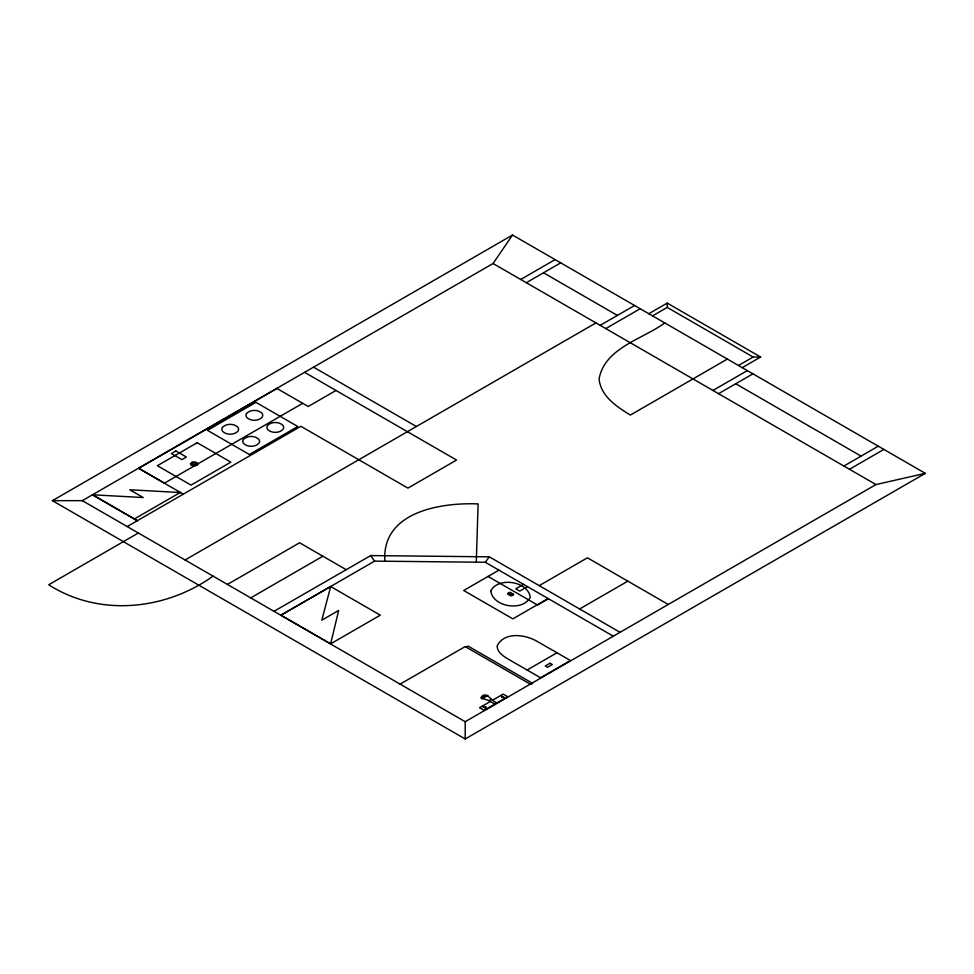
<?xml version="1.0" encoding="UTF-8"?>
<svg xmlns="http://www.w3.org/2000/svg" width="974" height="974" viewBox="0 0 974 974"><rect width="100%" height="100%" fill="white"/><g stroke="black" fill="none" stroke-linecap="round" stroke-linejoin="round"><path stroke-width="1.46" d="M465.195 738.974L465.207 721.71L875.955 484.565L925.3 473.34L512.519 235.026L52.413 500.66L465.195 738.974L925.3 473.34M384.876 561.231C381.516 511.752 440.65 502.401 478.112 503.911L476.298 562.181M330.649 643.838L338.66 610.442L321.785 620.194L330.71 586.543L380.298 615.178L330.649 643.838L280.975 615.166L330.624 586.506M52.413 500.66L82.327 500.66L493.075 263.516L512.519 235.026M280.829 615.264L374.588 561.121L485.296 562.278L489.301 556.836L620.048 632.309M276.981 388.468L138.746 468.287L164.472 483.141L302.719 403.321M520.713 279.465L555.107 259.608M335.993 390.464L308.222 406.499L276.823 388.37M526.313 282.704L560.72 262.846M134.351 518.972L180.336 492.43M127.192 526.557L300.869 426.283L407.923 488.12L456.55 460.045L304.582 372.336M138.357 533.009L48.7 584.765C99.068 617.053 165.434 610.26 213.05 576.133M185.072 559.977L595.954 322.905M600.179 325.353L634.573 305.495M605.791 328.591L640.186 308.734M648.83 313.713L667.227 303.097L760.633 357.032L742.237 367.648M652.568 315.88L667.227 307.407L753.158 357.032L760.633 357.032M664.779 322.93C642.84 339.159 604.72 347.718 599.083 378.923C600.763 396.223 616.773 406.779 630.385 415.058L727.371 359.065M227.441 584.437L299.59 542.786L346.147 569.656M250.72 597.878L322.869 556.227M273.998 611.319L370.717 555.582L489.301 556.836M738.499 365.493L753.158 357.032M712.931 390.452L747.326 370.595M718.544 393.691L752.939 373.833M498.932 570.155L463.697 590.5L512.848 618.867L548.082 598.523M523.513 584.339L515.745 588.832L519.714 591.121L527.482 586.64M539.219 585.642L587.419 557.81L668.249 604.477M400.083 684.15L465.182 646.566L530.72 684.405L532.595 683.334L468.08 646.091L466.205 647.162M548.435 598.73L537.538 605.024L488.035 576.438M579.627 608.969L627.84 581.149M843.874 466.047L878.268 446.189M849.486 469.285L883.881 449.428M527.092 670.027L556.994 652.75L570.435 660.518L540.533 677.782L507.831 658.899C503.034 656.001 497.3 652.154 497.093 645.969C504.313 631.274 525.753 634.451 537.66 641.683L556.994 652.75M488.985 700.647L490.993 699.478M490.397 701.463L479.561 707.721L484.115 710.35L507.746 696.714L503.193 694.085L492.418 700.294M180.555 492.552L129.749 489.764L143.215 497.544L92.481 494.792L137.346 520.7M543.516 272.781L617.382 315.418M735.735 383.756L861.065 456.112M493.075 263.516L875.955 484.565M313.555 367.161L416.312 426.478M485.296 562.278L613.316 636.192M138.466 468.251L183.331 494.159M500.794 695.46L505.348 698.102M496.983 702.936C491.967 701.694 485.186 689.446 480.815 697.956L488.522 700.379L494.962 704.092M482.02 706.296L486.659 708.889M92.481 494.792L137.346 520.7M82.327 500.66L465.207 721.71M370.717 555.582L374.588 561.121M667.227 303.097L667.227 307.407M490.75 590.962C492.917 607.131 522.916 611.733 530.282 597.318C528.115 581.161 498.128 576.547 490.75 590.962M481.984 697.956L481.874 698.869L487.937 695.375L483.944 696.045L481.984 697.956M246.507 413.512L245.898 415.35L246.507 417.189C250.379 421.328 258.329 421.328 262.189 417.189L262.81 415.35L262.189 413.512C258.317 409.36 250.379 409.372 246.507 413.512M267.448 425.601L266.827 427.44L267.448 429.278C271.32 433.418 279.258 433.418 283.13 429.278L283.751 427.44L283.13 425.589C279.258 421.45 271.32 421.45 267.448 425.601M222.389 427.44L221.768 429.278L222.389 431.117C226.248 435.256 234.198 435.256 238.058 431.117L238.679 429.278L238.058 427.44C234.186 423.3 226.26 423.3 222.389 427.44M243.317 439.53L242.696 441.368L243.317 443.207C247.189 447.346 255.139 447.346 258.999 443.207L259.62 441.368L258.999 439.53C255.127 435.39 247.189 435.39 243.317 439.53M513.529 594.298L513.176 595.284L510.778 595.881L507.503 593.982L508.538 592.606L510.242 592.399L513.529 594.298M512.239 594.225L510.668 595.138L508.793 594.055L510.364 593.154L512.239 594.225M196.224 463.916L194.118 465.146L192 463.916L194.118 462.699L196.224 463.916M197.819 463.916L197.198 465.17L194.118 466.059L191.038 465.17L190.405 463.916L191.963 462.151L194.118 461.786L197.198 462.674L197.819 463.916M502.474 697.506C499.93 697.664 504.301 695.886 502.474 697.506M484.492 707.368L485.916 707.161L484.492 707.368M255.943 402.347L207.462 430.325L249.332 454.505L297.813 426.515L255.943 402.347M175.88 450.974L171.387 453.555L181.858 459.606L186.351 457.013L175.88 450.974M197.198 442.72L157.386 465.706L191.026 485.125L230.838 462.151L197.198 442.72M550.018 663.245L545.257 665.985L547.522 667.3L552.282 664.548L550.018 663.245"/></g></svg>
